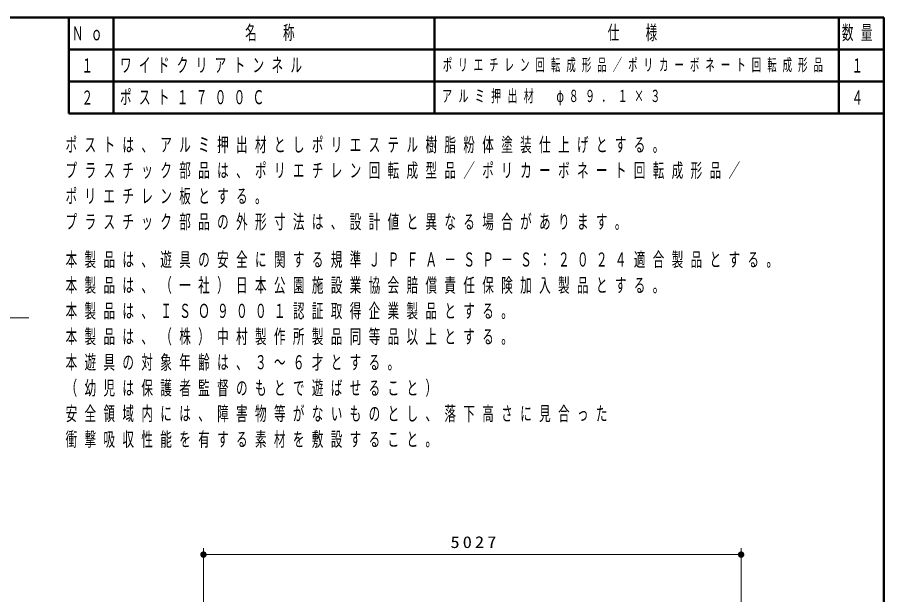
# Model space of a CAD drawing. Units: millimetres on the paper, with parts at other scales. Extents: x -385 to 0, y 0 to 267.
# Drawn here: x -135 to 0, y 177.1 to 267 of the extents above; entities that cross this region are included whole.
import ezdxf
from ezdxf.enums import TextEntityAlignment as Align

# ---------------------------------------------------------------- set-up
doc = ezdxf.new("R2010")
doc.units = ezdxf.units.MM
doc.layers.add('LY_1', color=140, linetype='Continuous', lineweight=50)
doc.styles.add('ＭＳ ゴシック', font='')
doc.styles.get('ＭＳ ゴシック').set_extended_font_data('MS Gothic')

# ---------------------------------------------------------------- blocks, each defined once
blk = doc.blocks.new('filled_dot')
at = {"color": 0, "linetype": 'Continuous', "lineweight": -2, "const_width": 1.25}
blk.add_lwpolyline([(-0.625, 0, 1), (0.625, 0, 1)], format="xyb", close=True, dxfattribs=at)

msp = doc.modelspace()

# ---------------------------------------------------------------- linework, layer by layer
at = {"layer": 'LY_1', "color": 7}
for p, q in [((0, 267), (-385, 267)), ((0, 0), (0, 267))]:
    msp.add_line(p, q, dxfattribs=at)
at = {"layer": 'LY_1'}
for p, q in [((-127, 252), (-127, 267)), ((-127, 267), (0, 267)), ((-120, 252), (-120, 267)), ((-70, 252), (-70, 267)), ((-7, 252), (-7, 267)), ((0, 127), (0, 267)), ((-127, 262), (0, 262)), ((-127, 257), (0, 257)), ((-127, 252), (0, 252))]:
    msp.add_line(p, q, dxfattribs=at)
at = {"layer": 'LY_1', "color": 7, "lineweight": 13}
for p, q in [((-157.189, 220.205), (-133.189, 220.205)), ((-105.995, 146.739), (-105.995, 184.313)), ((-22.21, 146.739), (-22.21, 184.313)), ((-105.995, 183.313), (-22.21, 183.313))]:
    msp.add_line(p, q, dxfattribs=at)

# ---------------------------------------------------------------- block references
at = {"layer": 'LY_1', "color": 7, "lineweight": 13, "xscale": 0.4, "yscale": 0.4}
msp.add_blockref('filled_dot', (-105.995, 183.313), dxfattribs=at)
at = {"layer": 'LY_1', "color": 7, "lineweight": 13, "xscale": 0.4, "yscale": 0.4, "rotation": 180}
msp.add_blockref('filled_dot', (-22.21, 183.313), dxfattribs=at)

# ---------------------------------------------------------------- texts
at = {"layer": 'LY_1', "color": 7, "style": 'ＭＳ ゴシック', "width": 0.6}
for s, p in [('１', (-125, 259.5)), ('１', (-5, 259.5)), ('２', (-125, 254.5)), ('４', (-5, 254.5))]:
    msp.add_text(s, height=2.199, dxfattribs=at).set_placement(p, align=Align.MIDDLE_LEFT)
at = {"layer": 'LY_1', "color": 7, "style": 'ＭＳ ゴシック'}
for s, insert, char_height, attachment_point in [('\\T1.64;\\W0.6;名\u3000称', (-99.5, 264.5), 2.199, 4), ('\\T1.64;\\W0.6;仕\u3000様', (-43, 264.5), 2.199, 4), ('\\T1.64;\\W0.6;数量', (-6.5, 264.5), 2.199, 4), ('\\T1.64;\\W0.6;Ｎｏ', (-126.5, 264.5), 2.199, 4), ('\\T1.64;\\W0.6;ワイドクリアトンネル', (-119, 259.5), 2.199, 4), ('\\T1.64;\\W0.55;ポリエチレン回転成形品／ポリカーボネート回転成形品', (-68.7, 259.5), 1.906, 4), ('\\T1.64;\\W0.6;ポスト１７００Ｃ', (-119, 254.5), 2.199, 4), ('\\T1.63;\\W0.6;アルミ押出材\u3000φ８９．１×３', (-68.8, 254.5), 1.906, 4), ('\\T1.64;\\W0.6;ポストは、アルミ押出材としポリエステル樹脂粉体塗装仕上げとする。', (-127.479, 248.267), 2.199, 1), ('\\T1.64;\\W0.6;プラスチック部品は、ポリエチレン回転成型品／ポリカーボネート回転成形品／', (-127.479, 244.267), 2.199, 1), ('\\T1.64;\\W0.6;ポリエチレン板とする。', (-127.479, 240.267), 2.199, 1), ('\\T1.64;\\W0.6;プラスチック部品の外形寸法は、設計値と異なる場合があります。', (-127.479, 236.267), 2.199, 1), ('\\T1.64;\\W0.6;本製品は、遊具の安全に関する規準ＪＰＦＡ－ＳＰ－Ｓ：２０２４適合製品とする。', (-127.479, 230.38), 2.199, 1), ('\\T1.64;\\W0.6;本製品は、（一社）日本公園施設業協会賠償責任保険加入製品とする。', (-127.479, 226.38), 2.199, 1), ('\\T1.64;\\W0.6;本製品は、ＩＳＯ９００１認証取得企業製品とする。', (-127.479, 222.38), 2.199, 1), ('\\T1.64;\\W0.6;本製品は、（株）中村製作所製品同等品以上とする。', (-127.479, 218.38), 2.199, 1), ('\\T1.64;\\W0.6;本遊具の対象年齢は、３～６才とする。', (-127.479, 214.38), 2.199, 1), ('\\T1.64;\\W0.6;（幼児は保護者監督のもとで遊ばせること）', (-127.479, 210.38), 2.199, 1), ('\\T1.64;\\W0.6;安全領域内には、障害物等がないものとし、落下高さに見合った', (-127.479, 206.38), 2.199, 1), ('\\T1.64;\\W0.6;衝撃吸収性能を有する素材を敷設すること。', (-127.479, 202.38), 2.199, 1), ('\\T1.33;\\W1.15;5027', (-63.694, 184.313), 1.833, 8)]:
    msp.add_mtext(s, dxfattribs=dict(at, insert=insert, char_height=char_height, attachment_point=attachment_point))

doc.saveas('drawing.dxf')
